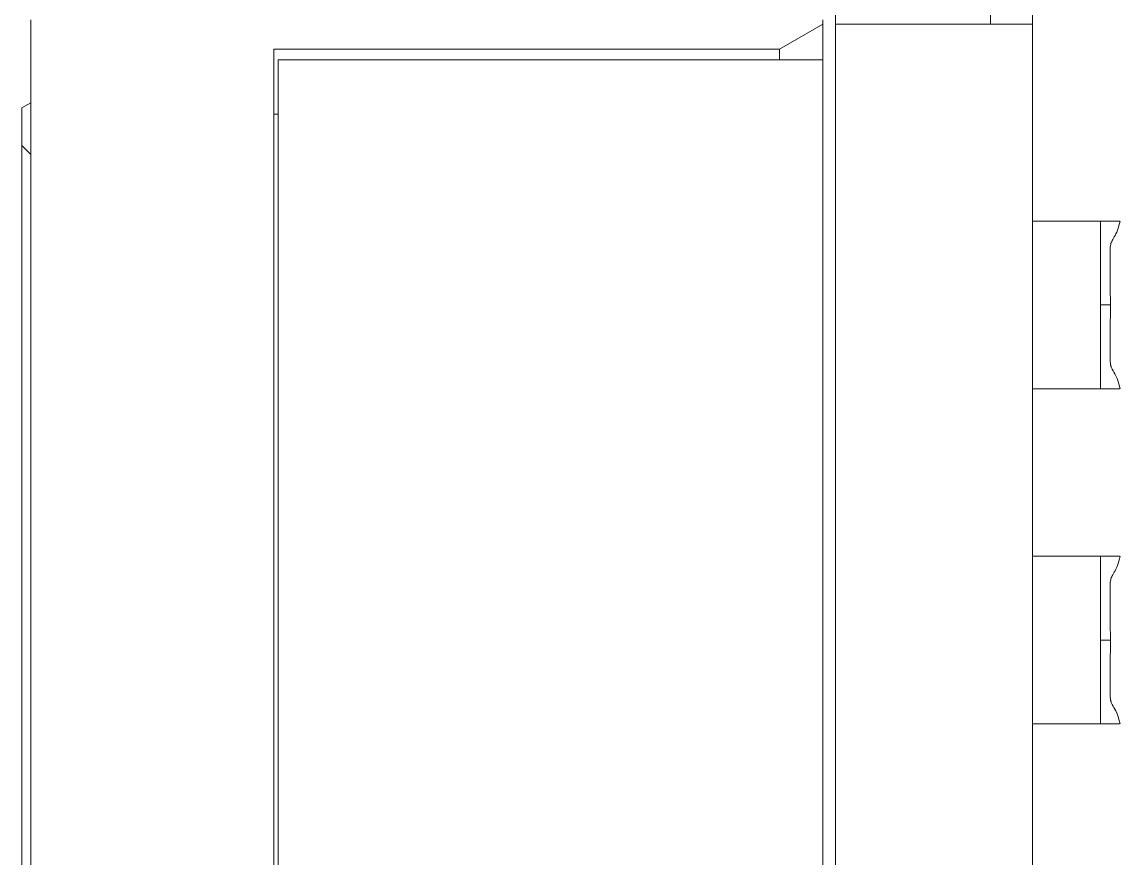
# Model space of a CAD drawing. Header units: inches. Extents: x 17 to 3130, y 15 to 659.
# Drawn here: x 1129.76 to 1142.86, y 247.98 to 257.96 of the extents above; entities that cross this region are included whole.
import ezdxf

# ---------------------------------------------------------------- set-up
doc = ezdxf.new("R2010")
doc.units = ezdxf.units.IN
doc.header["$MEASUREMENT"] = 0
doc.layers.add('Ebene 1', color=7, linetype='Continuous')

msp = doc.modelspace()

# ---------------------------------------------------------------- linework, layer by layer
at = {"layer": 'Ebene 1', "lineweight": 9}
for points in [[(1141.31414, 257.93024), (1141.31414, 257.93024), (1141.31414, 258.38604), (1141.31414, 258.38604)], [(1141.81414, 257.93024), (1141.81414, 257.93024), (1141.81414, 258.38604), (1141.81414, 258.38604)], [(1139.46404, 258.19274), (1139.46404, 258.19274), (1139.46404, 257.93024), (1139.46404, 257.93024)], [(1129.86414, 257.98024), (1129.86414, 257.98024), (1129.86414, 236.31074), (1129.86414, 236.31074)], [(1139.31414, 257.98024), (1139.31414, 257.98024), (1139.31414, 257.93024), (1139.31414, 257.93024)], [(1138.79454, 257.63024), (1138.79454, 257.63024), (1139.31414, 257.93024), (1139.31414, 257.93024)], [(1139.31414, 257.93024), (1139.31414, 257.93024), (1139.31414, 257.93024), (1139.31414, 257.93024)], [(1139.31414, 257.93024), (1139.31414, 257.93024), (1139.31414, 257.50524), (1139.31414, 257.50524)], [(1139.46404, 257.93024), (1139.46404, 257.93024), (1139.46404, 257.93024), (1139.46404, 257.93024)], [(1139.46404, 257.93024), (1139.46404, 257.93024), (1141.31414, 257.93024), (1141.31414, 257.93024)], [(1139.46404, 257.93024), (1139.46404, 257.93024), (1139.46404, 257.93024), (1139.46404, 257.93024)], [(1139.46404, 257.93024), (1139.46404, 257.93024), (1139.46404, 236.03284), (1139.46404, 236.03284)], [(1141.31414, 257.93024), (1141.31414, 257.93024), (1141.31414, 257.93024), (1141.31414, 257.93024)], [(1141.31414, 257.93024), (1141.31414, 257.93024), (1141.81414, 257.93024), (1141.81414, 257.93024)], [(1141.81414, 257.93024), (1141.81414, 257.93024), (1141.81414, 257.93024), (1141.81414, 257.93024)], [(1141.81414, 236.03284), (1141.81414, 236.03284), (1141.81414, 257.93024), (1141.81414, 257.93024)], [(1132.76414, 257.63024), (1132.76414, 257.63024), (1132.76414, 257.63024), (1132.76414, 257.63024)], [(1132.76414, 257.63024), (1132.76414, 257.63024), (1132.76414, 236.53024), (1132.76414, 236.53024)], [(1132.76414, 257.63024), (1132.76414, 257.63024), (1132.76414, 257.63024), (1132.76414, 257.63024)], [(1138.79454, 257.63024), (1138.79454, 257.63024), (1132.76414, 257.63024), (1132.76414, 257.63024)], [(1138.79454, 257.63024), (1138.79454, 257.63024), (1138.79454, 257.63024), (1138.79454, 257.63024)], [(1138.79454, 257.50524), (1138.79454, 257.50524), (1138.79454, 257.63024), (1138.79454, 257.63024)], [(1132.81404, 257.50524), (1132.81404, 257.50524), (1132.81404, 257.50524), (1132.81404, 257.50524)], [(1132.81404, 257.50524), (1132.81404, 257.50524), (1132.81404, 236.65524), (1132.81404, 236.65524)], [(1132.81404, 257.50524), (1132.81404, 257.50524), (1132.81404, 257.50524), (1132.81404, 257.50524)], [(1139.31414, 257.50524), (1139.31414, 257.50524), (1132.81404, 257.50524), (1132.81404, 257.50524)], [(1139.31414, 257.50524), (1139.31414, 257.50524), (1139.31414, 257.50524), (1139.31414, 257.50524)], [(1139.31414, 257.50524), (1139.31414, 257.50524), (1139.31414, 236.65524), (1139.31414, 236.65524)], [(1132.76414, 256.85524), (1132.76414, 256.85524), (1132.76414, 256.85524), (1132.76414, 256.85524)], [(1132.81404, 256.85524), (1132.81404, 256.85524), (1132.76414, 256.85524), (1132.76414, 256.85524)]]:
    msp.add_open_spline(points, degree=3, dxfattribs=at)
at = {"layer": 'Ebene 1', "color": 3, "lineweight": 9}
for points in [[(1139.31414, 257.50524), (1139.31414, 257.50524), (1139.31414, 257.50524), (1139.31414, 257.50524)], [(1139.31414, 257.50524), (1139.31414, 257.50524), (1139.31614, 257.50524), (1139.31614, 257.50524)]]:
    msp.add_open_spline(points, degree=3, dxfattribs=at)
at = {"layer": 'Ebene 1', "color": 251, "lineweight": 9}
for points in [[(1129.75914, 256.48024), (1129.75914, 256.48024), (1129.75924, 256.93024), (1129.75924, 256.93024)], [(1129.75924, 256.93024), (1129.75924, 256.93024), (1129.86414, 256.99084), (1129.86414, 256.99084)], [(1129.75924, 256.93024), (1129.75924, 256.93024), (1129.75924, 256.93024), (1129.75924, 256.93024)], [(1129.75914, 256.48024), (1129.75914, 256.48024), (1129.75914, 256.48024), (1129.75914, 256.48024)], [(1129.75914, 232.68024), (1129.75914, 232.68024), (1129.75914, 256.48024), (1129.75914, 256.48024)], [(1129.75914, 256.48024), (1129.75914, 256.48024), (1129.75914, 256.48024), (1129.75914, 256.48024)], [(1129.75914, 256.48024), (1129.75914, 256.48024), (1129.86414, 256.37524), (1129.86414, 256.37524)]]:
    msp.add_open_spline(points, degree=3, dxfattribs=at)
at = {"layer": 'Ebene 1', "color": 30, "lineweight": 9}
for points in [[(1141.81404, 255.58014), (1141.81404, 255.58014), (1141.81404, 255.58014), (1141.81404, 255.58014)], [(1142.27174, 255.58014), (1142.27174, 255.58014), (1141.81404, 255.58014), (1141.81404, 255.58014)], [(1142.27174, 255.58014), (1142.27174, 255.58014), (1142.27174, 255.58014), (1142.27174, 255.58014)], [(1142.62684, 255.58004), (1142.62684, 255.58004), (1142.27174, 255.58014), (1142.27174, 255.58014)], [(1142.74564, 255.58014), (1142.74564, 255.58014), (1142.62684, 255.58004), (1142.62684, 255.58004)], [(1142.62684, 255.58004), (1142.62684, 255.58004), (1142.62684, 255.58004), (1142.62684, 255.58004)], [(1142.62684, 255.58004), (1142.62684, 255.58004), (1142.62684, 255.58004), (1142.62684, 255.58004)], [(1142.62694, 254.58014), (1142.62694, 254.58014), (1142.62684, 255.58004), (1142.62684, 255.58004)], [(1142.74564, 255.58014), (1142.74564, 255.58014), (1142.74564, 255.58014), (1142.74564, 255.58014)], [(1142.78404, 255.58014), (1142.78404, 255.58014), (1142.74564, 255.58014), (1142.74564, 255.58014)], [(1142.78404, 255.58014), (1142.78404, 255.58014), (1142.78404, 255.58014), (1142.78404, 255.58014)], [(1142.79674, 255.58014), (1142.79674, 255.58014), (1142.78404, 255.58014), (1142.78404, 255.58014)], [(1142.79674, 255.58014), (1142.79674, 255.58014), (1142.79674, 255.58014), (1142.79674, 255.58014)], [(1142.80104, 255.58004), (1142.80104, 255.58004), (1142.79674, 255.58014), (1142.79674, 255.58014)], [(1142.80104, 255.58004), (1142.80104, 255.58004), (1142.80104, 255.58004), (1142.80104, 255.58004)], [(1142.80264, 255.58004), (1142.80264, 255.58004), (1142.80104, 255.58004), (1142.80104, 255.58004)], [(1142.80264, 255.58004), (1142.80264, 255.58004), (1142.80264, 255.58004), (1142.80264, 255.58004)], [(1142.80324, 255.58004), (1142.80324, 255.58004), (1142.80264, 255.58004), (1142.80264, 255.58004)], [(1142.80324, 255.58004), (1142.80324, 255.58004), (1142.80324, 255.58004), (1142.80324, 255.58004)], [(1142.80354, 255.58004), (1142.80354, 255.58004), (1142.80324, 255.58004), (1142.80324, 255.58004)], [(1142.80354, 255.58004), (1142.80354, 255.58004), (1142.80354, 255.58004), (1142.80354, 255.58004)], [(1142.80384, 255.58004), (1142.80384, 255.58004), (1142.80354, 255.58004), (1142.80354, 255.58004)], [(1142.85594, 255.58014), (1142.85594, 255.58014), (1142.80384, 255.58004), (1142.80384, 255.58004)], [(1142.80384, 255.58004), (1142.80384, 255.58004), (1142.80384, 255.58004), (1142.80384, 255.58004)], [(1142.85264, 255.58014), (1142.85264, 255.58014), (1142.85264, 255.58014), (1142.85264, 255.58014)], [(1142.85264, 255.58014), (1142.85264, 255.58014), (1142.85594, 255.58014), (1142.85594, 255.58014)], [(1142.85324, 255.55094), (1142.85324, 255.55094), (1142.85884, 255.58014), (1142.85884, 255.58014)], [(1142.81044, 255.42744), (1142.81044, 255.42744), (1142.82034, 255.44904), (1142.82034, 255.44904)], [(1142.82034, 255.44904), (1142.82034, 255.44904), (1142.82934, 255.47134), (1142.82934, 255.47134)], [(1142.82934, 255.47134), (1142.82934, 255.47134), (1142.83814, 255.49644), (1142.83814, 255.49644)], [(1142.83814, 255.49644), (1142.83814, 255.49644), (1142.84614, 255.52244), (1142.84614, 255.52244)], [(1142.84614, 255.52244), (1142.84614, 255.52244), (1142.85324, 255.55094), (1142.85324, 255.55094)], [(1142.75064, 255.31084), (1142.75064, 255.31084), (1142.75454, 255.32224), (1142.75454, 255.32224)], [(1142.75454, 255.32224), (1142.75454, 255.32224), (1142.75904, 255.33384), (1142.75904, 255.33384)], [(1142.75904, 255.33384), (1142.75904, 255.33384), (1142.76524, 255.34704), (1142.76524, 255.34704)], [(1142.76524, 255.34704), (1142.76524, 255.34704), (1142.77244, 255.36054), (1142.77244, 255.36054)], [(1142.77244, 255.36054), (1142.77244, 255.36054), (1142.78124, 255.37564), (1142.78124, 255.37564)], [(1142.78124, 255.37564), (1142.78124, 255.37564), (1142.79064, 255.39104), (1142.79064, 255.39104)], [(1142.79064, 255.39104), (1142.79064, 255.39104), (1142.80084, 255.40884), (1142.80084, 255.40884)], [(1142.80084, 255.40884), (1142.80084, 255.40884), (1142.81044, 255.42744), (1142.81044, 255.42744)], [(1142.73924, 255.22154), (1142.73924, 255.22154), (1142.73984, 255.24784), (1142.73984, 255.24784)], [(1142.73924, 255.22154), (1142.73924, 255.22154), (1142.73924, 255.22154), (1142.73924, 255.22154)], [(1142.73944, 255.19504), (1142.73944, 255.19504), (1142.73924, 255.22154), (1142.73924, 255.22154)], [(1142.73944, 255.19504), (1142.73944, 255.19504), (1142.73944, 255.19504), (1142.73944, 255.19504)], [(1142.73954, 255.16164), (1142.73954, 255.16164), (1142.73944, 255.19504), (1142.73944, 255.19504)], [(1142.73984, 255.24784), (1142.73984, 255.24784), (1142.74144, 255.26784), (1142.74144, 255.26784)], [(1142.74144, 255.26784), (1142.74144, 255.26784), (1142.74434, 255.28644), (1142.74434, 255.28644)], [(1142.74434, 255.28644), (1142.74434, 255.28644), (1142.74714, 255.29924), (1142.74714, 255.29924)], [(1142.74714, 255.29924), (1142.74714, 255.29924), (1142.75064, 255.31084), (1142.75064, 255.31084)], [(1142.73914, 255.08724), (1142.73914, 255.08724), (1142.73934, 255.12784), (1142.73934, 255.12784)], [(1142.73914, 255.08724), (1142.73914, 255.08724), (1142.73914, 255.08724), (1142.73914, 255.08724)], [(1142.73924, 255.04664), (1142.73924, 255.04664), (1142.73914, 255.08724), (1142.73914, 255.08724)], [(1142.73934, 255.12784), (1142.73934, 255.12784), (1142.73954, 255.16164), (1142.73954, 255.16164)], [(1142.73924, 255.04664), (1142.73924, 255.04664), (1142.73924, 255.04664), (1142.73924, 255.04664)], [(1142.73934, 254.99894), (1142.73934, 254.99894), (1142.73924, 255.04664), (1142.73924, 255.04664)], [(1142.73934, 254.99894), (1142.73934, 254.99894), (1142.73934, 254.99894), (1142.73934, 254.99894)], [(1142.73964, 254.95124), (1142.73964, 254.95124), (1142.73934, 254.99894), (1142.73934, 254.99894)], [(1142.73964, 254.95124), (1142.73964, 254.95124), (1142.73964, 254.95124), (1142.73964, 254.95124)], [(1142.74014, 254.89654), (1142.74014, 254.89654), (1142.73964, 254.95124), (1142.73964, 254.95124)], [(1142.74014, 254.89654), (1142.74014, 254.89654), (1142.74014, 254.89654), (1142.74014, 254.89654)], [(1142.74074, 254.84174), (1142.74074, 254.84174), (1142.74014, 254.89654), (1142.74014, 254.89654)], [(1142.74074, 254.84174), (1142.74074, 254.84174), (1142.74074, 254.84174), (1142.74074, 254.84174)], [(1142.74164, 254.77984), (1142.74164, 254.77984), (1142.74074, 254.84174), (1142.74074, 254.84174)], [(1142.74164, 254.77984), (1142.74164, 254.77984), (1142.74164, 254.77984), (1142.74164, 254.77984)], [(1142.74264, 254.71804), (1142.74264, 254.71804), (1142.74164, 254.77984), (1142.74164, 254.77984)], [(1142.74264, 254.71804), (1142.74264, 254.71804), (1142.74264, 254.71804), (1142.74264, 254.71804)], [(1142.74424, 254.64904), (1142.74424, 254.64904), (1142.74264, 254.71804), (1142.74264, 254.71804)], [(1142.62684, 253.58024), (1142.62684, 253.58024), (1142.62694, 254.58014), (1142.62694, 254.58014)], [(1142.73644, 254.58024), (1142.73644, 254.58024), (1142.62694, 254.58014), (1142.62694, 254.58014)], [(1142.62694, 254.58014), (1142.62694, 254.58014), (1142.62694, 254.58014), (1142.62694, 254.58014)], [(1142.62694, 254.58014), (1142.62694, 254.58014), (1142.62694, 254.58014), (1142.62694, 254.58014)], [(1142.73174, 254.58014), (1142.73174, 254.58014), (1142.73644, 254.58024), (1142.73644, 254.58024)], [(1142.73174, 254.58014), (1142.73174, 254.58014), (1142.73174, 254.58014), (1142.73174, 254.58014)], [(1142.74424, 254.64904), (1142.74424, 254.64904), (1142.74424, 254.64904), (1142.74424, 254.64904)], [(1142.74614, 254.58024), (1142.74614, 254.58024), (1142.74424, 254.64904), (1142.74424, 254.64904)], [(1142.74434, 254.51364), (1142.74434, 254.51364), (1142.74614, 254.58024), (1142.74614, 254.58024)], [(1142.74214, 254.38754), (1142.74214, 254.38754), (1142.74314, 254.44724), (1142.74314, 254.44724)], [(1142.74314, 254.44724), (1142.74314, 254.44724), (1142.74434, 254.51364), (1142.74434, 254.51364)], [(1142.74094, 254.22244), (1142.74094, 254.22244), (1142.74124, 254.27504), (1142.74124, 254.27504)], [(1142.74124, 254.27504), (1142.74124, 254.27504), (1142.74164, 254.32794), (1142.74164, 254.32794)], [(1142.74164, 254.32794), (1142.74164, 254.32794), (1142.74214, 254.38754), (1142.74214, 254.38754)], [(1142.74084, 254.17654), (1142.74084, 254.17654), (1142.74094, 254.22244), (1142.74094, 254.22244)], [(1142.74084, 254.17654), (1142.74084, 254.17654), (1142.74084, 254.17654), (1142.74084, 254.17654)], [(1142.74084, 254.13064), (1142.74084, 254.13064), (1142.74084, 254.17654), (1142.74084, 254.17654)], [(1142.74084, 254.13064), (1142.74084, 254.13064), (1142.74084, 254.13064), (1142.74084, 254.13064)], [(1142.74094, 254.09144), (1142.74094, 254.09144), (1142.74084, 254.13064), (1142.74084, 254.13064)], [(1142.74094, 254.09144), (1142.74094, 254.09144), (1142.74094, 254.09144), (1142.74094, 254.09144)], [(1142.74124, 254.05244), (1142.74124, 254.05244), (1142.74094, 254.09144), (1142.74094, 254.09144)], [(1142.74124, 254.05244), (1142.74124, 254.05244), (1142.74124, 254.05244), (1142.74124, 254.05244)], [(1142.74144, 254.02024), (1142.74144, 254.02024), (1142.74124, 254.05244), (1142.74124, 254.05244)], [(1142.74144, 254.02024), (1142.74144, 254.02024), (1142.74144, 254.02024), (1142.74144, 254.02024)], [(1142.74154, 253.98814), (1142.74154, 253.98814), (1142.74144, 254.02024), (1142.74144, 254.02024)], [(1142.74144, 253.93764), (1142.74144, 253.93764), (1142.74154, 253.96254), (1142.74154, 253.96254)], [(1142.74144, 253.93764), (1142.74144, 253.93764), (1142.74144, 253.93764), (1142.74144, 253.93764)], [(1142.74154, 253.91864), (1142.74154, 253.91864), (1142.74144, 253.93764), (1142.74144, 253.93764)], [(1142.74154, 253.98814), (1142.74154, 253.98814), (1142.74154, 253.98814), (1142.74154, 253.98814)], [(1142.74154, 253.96254), (1142.74154, 253.96254), (1142.74154, 253.98814), (1142.74154, 253.98814)], [(1142.74154, 253.91864), (1142.74154, 253.91864), (1142.74154, 253.91864), (1142.74154, 253.91864)], [(1142.74224, 253.90084), (1142.74224, 253.90084), (1142.74154, 253.91864), (1142.74154, 253.91864)], [(1142.74224, 253.90084), (1142.74224, 253.90084), (1142.74224, 253.90084), (1142.74224, 253.90084)], [(1142.74354, 253.88804), (1142.74354, 253.88804), (1142.74224, 253.90084), (1142.74224, 253.90084)], [(1142.74354, 253.88804), (1142.74354, 253.88804), (1142.74354, 253.88804), (1142.74354, 253.88804)], [(1142.74484, 253.87804), (1142.74484, 253.87804), (1142.74354, 253.88804), (1142.74354, 253.88804)], [(1142.74484, 253.87804), (1142.74484, 253.87804), (1142.74484, 253.87804), (1142.74484, 253.87804)], [(1142.74554, 253.87204), (1142.74554, 253.87204), (1142.74484, 253.87804), (1142.74484, 253.87804)], [(1142.74554, 253.87204), (1142.74554, 253.87204), (1142.74554, 253.87204), (1142.74554, 253.87204)], [(1142.74684, 253.86544), (1142.74684, 253.86544), (1142.74554, 253.87204), (1142.74554, 253.87204)], [(1142.74684, 253.86544), (1142.74684, 253.86544), (1142.74684, 253.86544), (1142.74684, 253.86544)], [(1142.74764, 253.86124), (1142.74764, 253.86124), (1142.74684, 253.86544), (1142.74684, 253.86544)], [(1142.74764, 253.86124), (1142.74764, 253.86124), (1142.74764, 253.86124), (1142.74764, 253.86124)], [(1142.74884, 253.85604), (1142.74884, 253.85604), (1142.74764, 253.86124), (1142.74764, 253.86124)], [(1142.74884, 253.85604), (1142.74884, 253.85604), (1142.74884, 253.85604), (1142.74884, 253.85604)], [(1142.75044, 253.85024), (1142.75044, 253.85024), (1142.74884, 253.85604), (1142.74884, 253.85604)], [(1142.75044, 253.85024), (1142.75044, 253.85024), (1142.75044, 253.85024), (1142.75044, 253.85024)], [(1142.75224, 253.84384), (1142.75224, 253.84384), (1142.75044, 253.85024), (1142.75044, 253.85024)], [(1142.75224, 253.84384), (1142.75224, 253.84384), (1142.75224, 253.84384), (1142.75224, 253.84384)], [(1142.75474, 253.83654), (1142.75474, 253.83654), (1142.75224, 253.84384), (1142.75224, 253.84384)], [(1142.75474, 253.83654), (1142.75474, 253.83654), (1142.75474, 253.83654), (1142.75474, 253.83654)], [(1142.75764, 253.82904), (1142.75764, 253.82904), (1142.75474, 253.83654), (1142.75474, 253.83654)], [(1142.75764, 253.82904), (1142.75764, 253.82904), (1142.75764, 253.82904), (1142.75764, 253.82904)], [(1142.76124, 253.82044), (1142.76124, 253.82044), (1142.75764, 253.82904), (1142.75764, 253.82904)], [(1142.76124, 253.82044), (1142.76124, 253.82044), (1142.76124, 253.82044), (1142.76124, 253.82044)], [(1142.76544, 253.81184), (1142.76544, 253.81184), (1142.76124, 253.82044), (1142.76124, 253.82044)], [(1142.76544, 253.81184), (1142.76544, 253.81184), (1142.76544, 253.81184), (1142.76544, 253.81184)], [(1142.77534, 253.79444), (1142.77534, 253.79444), (1142.76544, 253.81184), (1142.76544, 253.81184)], [(1142.77534, 253.79444), (1142.77534, 253.79444), (1142.77534, 253.79444), (1142.77534, 253.79444)], [(1142.78584, 253.77744), (1142.78584, 253.77744), (1142.77534, 253.79444), (1142.77534, 253.79444)], [(1142.78584, 253.77744), (1142.78584, 253.77744), (1142.78584, 253.77744), (1142.78584, 253.77744)], [(1142.79824, 253.75644), (1142.79824, 253.75644), (1142.78584, 253.77744), (1142.78584, 253.77744)], [(1142.79824, 253.75644), (1142.79824, 253.75644), (1142.79824, 253.75644), (1142.79824, 253.75644)], [(1142.80964, 253.73504), (1142.80964, 253.73504), (1142.79824, 253.75644), (1142.79824, 253.75644)], [(1142.80964, 253.73504), (1142.80964, 253.73504), (1142.80964, 253.73504), (1142.80964, 253.73504)], [(1142.82504, 253.70084), (1142.82504, 253.70084), (1142.80964, 253.73504), (1142.80964, 253.73504)], [(1142.82504, 253.70084), (1142.82504, 253.70084), (1142.82504, 253.70084), (1142.82504, 253.70084)], [(1142.83784, 253.66584), (1142.83784, 253.66584), (1142.82504, 253.70084), (1142.82504, 253.70084)], [(1142.83784, 253.66584), (1142.83784, 253.66584), (1142.83784, 253.66584), (1142.83784, 253.66584)], [(1142.84994, 253.62344), (1142.84994, 253.62344), (1142.83784, 253.66584), (1142.83784, 253.66584)], [(1142.84994, 253.62344), (1142.84994, 253.62344), (1142.84994, 253.62344), (1142.84994, 253.62344)], [(1142.85884, 253.58024), (1142.85884, 253.58024), (1142.84994, 253.62344), (1142.84994, 253.62344)], [(1141.81414, 253.58024), (1141.81414, 253.58024), (1141.81414, 253.58024), (1141.81414, 253.58024)], [(1142.27174, 253.58024), (1142.27174, 253.58024), (1141.81414, 253.58024), (1141.81414, 253.58024)], [(1142.27174, 253.58024), (1142.27174, 253.58024), (1142.27174, 253.58024), (1142.27174, 253.58024)], [(1142.62684, 253.58024), (1142.62684, 253.58024), (1142.27174, 253.58024), (1142.27174, 253.58024)], [(1142.62684, 253.58024), (1142.62684, 253.58024), (1142.62684, 253.58024), (1142.62684, 253.58024)], [(1142.62684, 253.58024), (1142.62684, 253.58024), (1142.70984, 253.58024), (1142.70984, 253.58024)], [(1142.70984, 253.58024), (1142.70984, 253.58024), (1142.70984, 253.58024), (1142.70984, 253.58024)], [(1142.70984, 253.58024), (1142.70984, 253.58024), (1142.76694, 253.58024), (1142.76694, 253.58024)], [(1142.76694, 253.58024), (1142.76694, 253.58024), (1142.76694, 253.58024), (1142.76694, 253.58024)], [(1142.76694, 253.58024), (1142.76694, 253.58024), (1142.79544, 253.58024), (1142.79544, 253.58024)], [(1142.79544, 253.58024), (1142.79544, 253.58024), (1142.79544, 253.58024), (1142.79544, 253.58024)], [(1142.79544, 253.58024), (1142.79544, 253.58024), (1142.80164, 253.58024), (1142.80164, 253.58024)], [(1142.80164, 253.58024), (1142.80164, 253.58024), (1142.80164, 253.58024), (1142.80164, 253.58024)], [(1142.80164, 253.58024), (1142.80164, 253.58024), (1142.80314, 253.58024), (1142.80314, 253.58024)], [(1142.80314, 253.58024), (1142.80314, 253.58024), (1142.80314, 253.58024), (1142.80314, 253.58024)], [(1142.80314, 253.58024), (1142.80314, 253.58024), (1142.80354, 253.58024), (1142.80354, 253.58024)], [(1142.80354, 253.58024), (1142.80354, 253.58024), (1142.80354, 253.58024), (1142.80354, 253.58024)], [(1142.80354, 253.58024), (1142.80354, 253.58024), (1142.80364, 253.58024), (1142.80364, 253.58024)], [(1142.80364, 253.58024), (1142.80364, 253.58024), (1142.80364, 253.58024), (1142.80364, 253.58024)], [(1142.80364, 253.58024), (1142.80364, 253.58024), (1142.85264, 253.58024), (1142.85264, 253.58024)], [(1141.81414, 251.58024), (1141.81414, 251.58024), (1141.81414, 251.58024), (1141.81414, 251.58024)], [(1142.27174, 251.58024), (1142.27174, 251.58024), (1141.81414, 251.58024), (1141.81414, 251.58024)], [(1142.27174, 251.58024), (1142.27174, 251.58024), (1142.27174, 251.58024), (1142.27174, 251.58024)], [(1142.62684, 251.58024), (1142.62684, 251.58024), (1142.27174, 251.58024), (1142.27174, 251.58024)], [(1142.62684, 251.58024), (1142.62684, 251.58024), (1142.62684, 251.58024), (1142.62684, 251.58024)], [(1142.74564, 251.58024), (1142.74564, 251.58024), (1142.62684, 251.58024), (1142.62684, 251.58024)], [(1142.62684, 251.58024), (1142.62684, 251.58024), (1142.62684, 251.58024), (1142.62684, 251.58024)], [(1142.62694, 250.58024), (1142.62694, 250.58024), (1142.62684, 251.58024), (1142.62684, 251.58024)], [(1142.74564, 251.58024), (1142.74564, 251.58024), (1142.74564, 251.58024), (1142.74564, 251.58024)], [(1142.78404, 251.58024), (1142.78404, 251.58024), (1142.74564, 251.58024), (1142.74564, 251.58024)], [(1142.78404, 251.58024), (1142.78404, 251.58024), (1142.78404, 251.58024), (1142.78404, 251.58024)], [(1142.79674, 251.58024), (1142.79674, 251.58024), (1142.78404, 251.58024), (1142.78404, 251.58024)], [(1142.79674, 251.58024), (1142.79674, 251.58024), (1142.79674, 251.58024), (1142.79674, 251.58024)], [(1142.80104, 251.58024), (1142.80104, 251.58024), (1142.79674, 251.58024), (1142.79674, 251.58024)], [(1142.80104, 251.58024), (1142.80104, 251.58024), (1142.80104, 251.58024), (1142.80104, 251.58024)], [(1142.80264, 251.58024), (1142.80264, 251.58024), (1142.80104, 251.58024), (1142.80104, 251.58024)], [(1142.80264, 251.58024), (1142.80264, 251.58024), (1142.80264, 251.58024), (1142.80264, 251.58024)], [(1142.80324, 251.58024), (1142.80324, 251.58024), (1142.80264, 251.58024), (1142.80264, 251.58024)], [(1142.80324, 251.58024), (1142.80324, 251.58024), (1142.80324, 251.58024), (1142.80324, 251.58024)], [(1142.80354, 251.58024), (1142.80354, 251.58024), (1142.80324, 251.58024), (1142.80324, 251.58024)], [(1142.80354, 251.58024), (1142.80354, 251.58024), (1142.80354, 251.58024), (1142.80354, 251.58024)], [(1142.80384, 251.58024), (1142.80384, 251.58024), (1142.80354, 251.58024), (1142.80354, 251.58024)], [(1142.80384, 251.58024), (1142.80384, 251.58024), (1142.80384, 251.58024), (1142.80384, 251.58024)], [(1142.85594, 251.58024), (1142.85594, 251.58024), (1142.80384, 251.58024), (1142.80384, 251.58024)], [(1142.83814, 251.49654), (1142.83814, 251.49654), (1142.84614, 251.52234), (1142.84614, 251.52234)], [(1142.84614, 251.52234), (1142.84614, 251.52234), (1142.85324, 251.55084), (1142.85324, 251.55084)], [(1142.85264, 251.58024), (1142.85264, 251.58024), (1142.85264, 251.58024), (1142.85264, 251.58024)], [(1142.85264, 251.58024), (1142.85264, 251.58024), (1142.85594, 251.58024), (1142.85594, 251.58024)], [(1142.85324, 251.55084), (1142.85324, 251.55084), (1142.85884, 251.58024), (1142.85884, 251.58024)], [(1142.78124, 251.37564), (1142.78124, 251.37564), (1142.79064, 251.39104), (1142.79064, 251.39104)], [(1142.79064, 251.39104), (1142.79064, 251.39104), (1142.80084, 251.40884), (1142.80084, 251.40884)], [(1142.80084, 251.40884), (1142.80084, 251.40884), (1142.81044, 251.42744), (1142.81044, 251.42744)], [(1142.81044, 251.42744), (1142.81044, 251.42744), (1142.82044, 251.44904), (1142.82044, 251.44904)], [(1142.82044, 251.44904), (1142.82044, 251.44904), (1142.82934, 251.47134), (1142.82934, 251.47134)], [(1142.82934, 251.47134), (1142.82934, 251.47134), (1142.83814, 251.49654), (1142.83814, 251.49654)], [(1142.73974, 251.24774), (1142.73974, 251.24774), (1142.74144, 251.26784), (1142.74144, 251.26784)], [(1142.74144, 251.26784), (1142.74144, 251.26784), (1142.74434, 251.28634), (1142.74434, 251.28634)], [(1142.74434, 251.28634), (1142.74434, 251.28634), (1142.74714, 251.29924), (1142.74714, 251.29924)], [(1142.74714, 251.29924), (1142.74714, 251.29924), (1142.75064, 251.31094), (1142.75064, 251.31094)], [(1142.75064, 251.31094), (1142.75064, 251.31094), (1142.75454, 251.32224), (1142.75454, 251.32224)], [(1142.75454, 251.32224), (1142.75454, 251.32224), (1142.75904, 251.33384), (1142.75904, 251.33384)], [(1142.75904, 251.33384), (1142.75904, 251.33384), (1142.76524, 251.34704), (1142.76524, 251.34704)], [(1142.76524, 251.34704), (1142.76524, 251.34704), (1142.77244, 251.36044), (1142.77244, 251.36044)], [(1142.77244, 251.36044), (1142.77244, 251.36044), (1142.78124, 251.37564), (1142.78124, 251.37564)], [(1142.73914, 251.08724), (1142.73914, 251.08724), (1142.73934, 251.12784), (1142.73934, 251.12784)], [(1142.73924, 251.22144), (1142.73924, 251.22144), (1142.73974, 251.24774), (1142.73974, 251.24774)], [(1142.73924, 251.22144), (1142.73924, 251.22144), (1142.73924, 251.22144), (1142.73924, 251.22144)], [(1142.73944, 251.19504), (1142.73944, 251.19504), (1142.73924, 251.22144), (1142.73924, 251.22144)], [(1142.73934, 251.12784), (1142.73934, 251.12784), (1142.73954, 251.16164), (1142.73954, 251.16164)], [(1142.73944, 251.19504), (1142.73944, 251.19504), (1142.73944, 251.19504), (1142.73944, 251.19504)], [(1142.73954, 251.16164), (1142.73954, 251.16164), (1142.73944, 251.19504), (1142.73944, 251.19504)], [(1142.73914, 251.08724), (1142.73914, 251.08724), (1142.73914, 251.08724), (1142.73914, 251.08724)], [(1142.73924, 251.04664), (1142.73924, 251.04664), (1142.73914, 251.08724), (1142.73914, 251.08724)], [(1142.73924, 251.04664), (1142.73924, 251.04664), (1142.73924, 251.04664), (1142.73924, 251.04664)], [(1142.73934, 250.99884), (1142.73934, 250.99884), (1142.73924, 251.04664), (1142.73924, 251.04664)], [(1142.73934, 250.99884), (1142.73934, 250.99884), (1142.73934, 250.99884), (1142.73934, 250.99884)], [(1142.73964, 250.95124), (1142.73964, 250.95124), (1142.73934, 250.99884), (1142.73934, 250.99884)], [(1142.73964, 250.95124), (1142.73964, 250.95124), (1142.73964, 250.95124), (1142.73964, 250.95124)], [(1142.74014, 250.89654), (1142.74014, 250.89654), (1142.73964, 250.95124), (1142.73964, 250.95124)], [(1142.74014, 250.89654), (1142.74014, 250.89654), (1142.74014, 250.89654), (1142.74014, 250.89654)], [(1142.74074, 250.84174), (1142.74074, 250.84174), (1142.74014, 250.89654), (1142.74014, 250.89654)], [(1142.74074, 250.84174), (1142.74074, 250.84174), (1142.74074, 250.84174), (1142.74074, 250.84174)], [(1142.74164, 250.77984), (1142.74164, 250.77984), (1142.74074, 250.84174), (1142.74074, 250.84174)], [(1142.74164, 250.77984), (1142.74164, 250.77984), (1142.74164, 250.77984), (1142.74164, 250.77984)], [(1142.74264, 250.71814), (1142.74264, 250.71814), (1142.74164, 250.77984), (1142.74164, 250.77984)], [(1142.74264, 250.71814), (1142.74264, 250.71814), (1142.74264, 250.71814), (1142.74264, 250.71814)], [(1142.74424, 250.64904), (1142.74424, 250.64904), (1142.74264, 250.71814), (1142.74264, 250.71814)], [(1142.74424, 250.64904), (1142.74424, 250.64904), (1142.74424, 250.64904), (1142.74424, 250.64904)], [(1142.74614, 250.58024), (1142.74614, 250.58024), (1142.74424, 250.64904), (1142.74424, 250.64904)], [(1142.62684, 249.58024), (1142.62684, 249.58024), (1142.62694, 250.58024), (1142.62694, 250.58024)], [(1142.62694, 250.58024), (1142.62694, 250.58024), (1142.62694, 250.58024), (1142.62694, 250.58024)], [(1142.73644, 250.58024), (1142.73644, 250.58024), (1142.62694, 250.58024), (1142.62694, 250.58024)], [(1142.62694, 250.58024), (1142.62694, 250.58024), (1142.62694, 250.58024), (1142.62694, 250.58024)], [(1142.73174, 250.58024), (1142.73174, 250.58024), (1142.73174, 250.58024), (1142.73174, 250.58024)], [(1142.73174, 250.58024), (1142.73174, 250.58024), (1142.73644, 250.58024), (1142.73644, 250.58024)], [(1142.74314, 250.44724), (1142.74314, 250.44724), (1142.74434, 250.51364), (1142.74434, 250.51364)], [(1142.74434, 250.51364), (1142.74434, 250.51364), (1142.74614, 250.58024), (1142.74614, 250.58024)], [(1142.74164, 250.32804), (1142.74164, 250.32804), (1142.74214, 250.38754), (1142.74214, 250.38754)], [(1142.74214, 250.38754), (1142.74214, 250.38754), (1142.74314, 250.44724), (1142.74314, 250.44724)], [(1142.74084, 250.17644), (1142.74084, 250.17644), (1142.74094, 250.22234), (1142.74094, 250.22234)], [(1142.74094, 250.22234), (1142.74094, 250.22234), (1142.74124, 250.27514), (1142.74124, 250.27514)], [(1142.74124, 250.27514), (1142.74124, 250.27514), (1142.74164, 250.32804), (1142.74164, 250.32804)], [(1142.74084, 250.17644), (1142.74084, 250.17644), (1142.74084, 250.17644), (1142.74084, 250.17644)], [(1142.74084, 250.13064), (1142.74084, 250.13064), (1142.74084, 250.17644), (1142.74084, 250.17644)], [(1142.74084, 250.13064), (1142.74084, 250.13064), (1142.74084, 250.13064), (1142.74084, 250.13064)], [(1142.74094, 250.09144), (1142.74094, 250.09144), (1142.74084, 250.13064), (1142.74084, 250.13064)], [(1142.74094, 250.09144), (1142.74094, 250.09144), (1142.74094, 250.09144), (1142.74094, 250.09144)], [(1142.74124, 250.05254), (1142.74124, 250.05254), (1142.74094, 250.09144), (1142.74094, 250.09144)], [(1142.74124, 250.05254), (1142.74124, 250.05254), (1142.74124, 250.05254), (1142.74124, 250.05254)], [(1142.74144, 250.02024), (1142.74144, 250.02024), (1142.74124, 250.05254), (1142.74124, 250.05254)], [(1142.74144, 250.02024), (1142.74144, 250.02024), (1142.74144, 250.02024), (1142.74144, 250.02024)], [(1142.74154, 249.98804), (1142.74154, 249.98804), (1142.74144, 250.02024), (1142.74144, 250.02024)], [(1142.74144, 249.93754), (1142.74144, 249.93754), (1142.74164, 249.96244), (1142.74164, 249.96244)], [(1142.74154, 249.98804), (1142.74154, 249.98804), (1142.74154, 249.98804), (1142.74154, 249.98804)], [(1142.74164, 249.96244), (1142.74164, 249.96244), (1142.74154, 249.98804), (1142.74154, 249.98804)], [(1142.74144, 249.93754), (1142.74144, 249.93754), (1142.74144, 249.93754), (1142.74144, 249.93754)], [(1142.74154, 249.91864), (1142.74154, 249.91864), (1142.74144, 249.93754), (1142.74144, 249.93754)], [(1142.74154, 249.91864), (1142.74154, 249.91864), (1142.74154, 249.91864), (1142.74154, 249.91864)], [(1142.74224, 249.90084), (1142.74224, 249.90084), (1142.74154, 249.91864), (1142.74154, 249.91864)], [(1142.74224, 249.90084), (1142.74224, 249.90084), (1142.74224, 249.90084), (1142.74224, 249.90084)], [(1142.74354, 249.88804), (1142.74354, 249.88804), (1142.74224, 249.90084), (1142.74224, 249.90084)], [(1142.74354, 249.88804), (1142.74354, 249.88804), (1142.74354, 249.88804), (1142.74354, 249.88804)], [(1142.74484, 249.87804), (1142.74484, 249.87804), (1142.74354, 249.88804), (1142.74354, 249.88804)], [(1142.74484, 249.87804), (1142.74484, 249.87804), (1142.74484, 249.87804), (1142.74484, 249.87804)], [(1142.74564, 249.87204), (1142.74564, 249.87204), (1142.74484, 249.87804), (1142.74484, 249.87804)], [(1142.74564, 249.87204), (1142.74564, 249.87204), (1142.74564, 249.87204), (1142.74564, 249.87204)], [(1142.74684, 249.86544), (1142.74684, 249.86544), (1142.74564, 249.87204), (1142.74564, 249.87204)], [(1142.74684, 249.86544), (1142.74684, 249.86544), (1142.74684, 249.86544), (1142.74684, 249.86544)], [(1142.74764, 249.86114), (1142.74764, 249.86114), (1142.74684, 249.86544), (1142.74684, 249.86544)], [(1142.74764, 249.86114), (1142.74764, 249.86114), (1142.74764, 249.86114), (1142.74764, 249.86114)], [(1142.74884, 249.85614), (1142.74884, 249.85614), (1142.74764, 249.86114), (1142.74764, 249.86114)], [(1142.74884, 249.85614), (1142.74884, 249.85614), (1142.74884, 249.85614), (1142.74884, 249.85614)], [(1142.75044, 249.85024), (1142.75044, 249.85024), (1142.74884, 249.85614), (1142.74884, 249.85614)], [(1142.75044, 249.85024), (1142.75044, 249.85024), (1142.75044, 249.85024), (1142.75044, 249.85024)], [(1142.75224, 249.84384), (1142.75224, 249.84384), (1142.75044, 249.85024), (1142.75044, 249.85024)], [(1142.75224, 249.84384), (1142.75224, 249.84384), (1142.75224, 249.84384), (1142.75224, 249.84384)], [(1142.75474, 249.83644), (1142.75474, 249.83644), (1142.75224, 249.84384), (1142.75224, 249.84384)], [(1142.75474, 249.83644), (1142.75474, 249.83644), (1142.75474, 249.83644), (1142.75474, 249.83644)], [(1142.75774, 249.82904), (1142.75774, 249.82904), (1142.75474, 249.83644), (1142.75474, 249.83644)], [(1142.75774, 249.82904), (1142.75774, 249.82904), (1142.75774, 249.82904), (1142.75774, 249.82904)], [(1142.76124, 249.82044), (1142.76124, 249.82044), (1142.75774, 249.82904), (1142.75774, 249.82904)], [(1142.76124, 249.82044), (1142.76124, 249.82044), (1142.76124, 249.82044), (1142.76124, 249.82044)], [(1142.76544, 249.81184), (1142.76544, 249.81184), (1142.76124, 249.82044), (1142.76124, 249.82044)], [(1142.76544, 249.81184), (1142.76544, 249.81184), (1142.76544, 249.81184), (1142.76544, 249.81184)], [(1142.77534, 249.79444), (1142.77534, 249.79444), (1142.76544, 249.81184), (1142.76544, 249.81184)], [(1142.77534, 249.79444), (1142.77534, 249.79444), (1142.77534, 249.79444), (1142.77534, 249.79444)], [(1142.78584, 249.77744), (1142.78584, 249.77744), (1142.77534, 249.79444), (1142.77534, 249.79444)], [(1142.78584, 249.77744), (1142.78584, 249.77744), (1142.78584, 249.77744), (1142.78584, 249.77744)], [(1142.79824, 249.75654), (1142.79824, 249.75654), (1142.78584, 249.77744), (1142.78584, 249.77744)], [(1142.79824, 249.75654), (1142.79824, 249.75654), (1142.79824, 249.75654), (1142.79824, 249.75654)], [(1142.80964, 249.73504), (1142.80964, 249.73504), (1142.79824, 249.75654), (1142.79824, 249.75654)], [(1142.80964, 249.73504), (1142.80964, 249.73504), (1142.80964, 249.73504), (1142.80964, 249.73504)], [(1142.82504, 249.70094), (1142.82504, 249.70094), (1142.80964, 249.73504), (1142.80964, 249.73504)], [(1142.82504, 249.70094), (1142.82504, 249.70094), (1142.82504, 249.70094), (1142.82504, 249.70094)], [(1142.83774, 249.66584), (1142.83774, 249.66584), (1142.82504, 249.70094), (1142.82504, 249.70094)], [(1141.81414, 249.58024), (1141.81414, 249.58024), (1141.81414, 249.58024), (1141.81414, 249.58024)], [(1142.27174, 249.58024), (1142.27174, 249.58024), (1141.81414, 249.58024), (1141.81414, 249.58024)], [(1142.27174, 249.58024), (1142.27174, 249.58024), (1142.27174, 249.58024), (1142.27174, 249.58024)], [(1142.62684, 249.58024), (1142.62684, 249.58024), (1142.27174, 249.58024), (1142.27174, 249.58024)], [(1142.62684, 249.58024), (1142.62684, 249.58024), (1142.62684, 249.58024), (1142.62684, 249.58024)], [(1142.62684, 249.58024), (1142.62684, 249.58024), (1142.70984, 249.58014), (1142.70984, 249.58014)], [(1142.70984, 249.58014), (1142.70984, 249.58014), (1142.76694, 249.58024), (1142.76694, 249.58024)], [(1142.70984, 249.58014), (1142.70984, 249.58014), (1142.70984, 249.58014), (1142.70984, 249.58014)], [(1142.76694, 249.58024), (1142.76694, 249.58024), (1142.76694, 249.58024), (1142.76694, 249.58024)], [(1142.76694, 249.58024), (1142.76694, 249.58024), (1142.79544, 249.58024), (1142.79544, 249.58024)], [(1142.79544, 249.58024), (1142.79544, 249.58024), (1142.79544, 249.58024), (1142.79544, 249.58024)], [(1142.79544, 249.58024), (1142.79544, 249.58024), (1142.80164, 249.58024), (1142.80164, 249.58024)], [(1142.80164, 249.58024), (1142.80164, 249.58024), (1142.80164, 249.58024), (1142.80164, 249.58024)], [(1142.80164, 249.58024), (1142.80164, 249.58024), (1142.80314, 249.58024), (1142.80314, 249.58024)], [(1142.80314, 249.58024), (1142.80314, 249.58024), (1142.80314, 249.58024), (1142.80314, 249.58024)], [(1142.80314, 249.58024), (1142.80314, 249.58024), (1142.80354, 249.58024), (1142.80354, 249.58024)], [(1142.80354, 249.58024), (1142.80354, 249.58024), (1142.80354, 249.58024), (1142.80354, 249.58024)], [(1142.80354, 249.58024), (1142.80354, 249.58024), (1142.80364, 249.58024), (1142.80364, 249.58024)], [(1142.80364, 249.58024), (1142.80364, 249.58024), (1142.80364, 249.58024), (1142.80364, 249.58024)], [(1142.80364, 249.58024), (1142.80364, 249.58024), (1142.85264, 249.58024), (1142.85264, 249.58024)], [(1142.83774, 249.66584), (1142.83774, 249.66584), (1142.83774, 249.66584), (1142.83774, 249.66584)], [(1142.84994, 249.62344), (1142.84994, 249.62344), (1142.83774, 249.66584), (1142.83774, 249.66584)], [(1142.84994, 249.62344), (1142.84994, 249.62344), (1142.84994, 249.62344), (1142.84994, 249.62344)], [(1142.85884, 249.58024), (1142.85884, 249.58024), (1142.84994, 249.62344), (1142.84994, 249.62344)]]:
    msp.add_open_spline(points, degree=3, dxfattribs=at)

doc.saveas('drawing.dxf')
